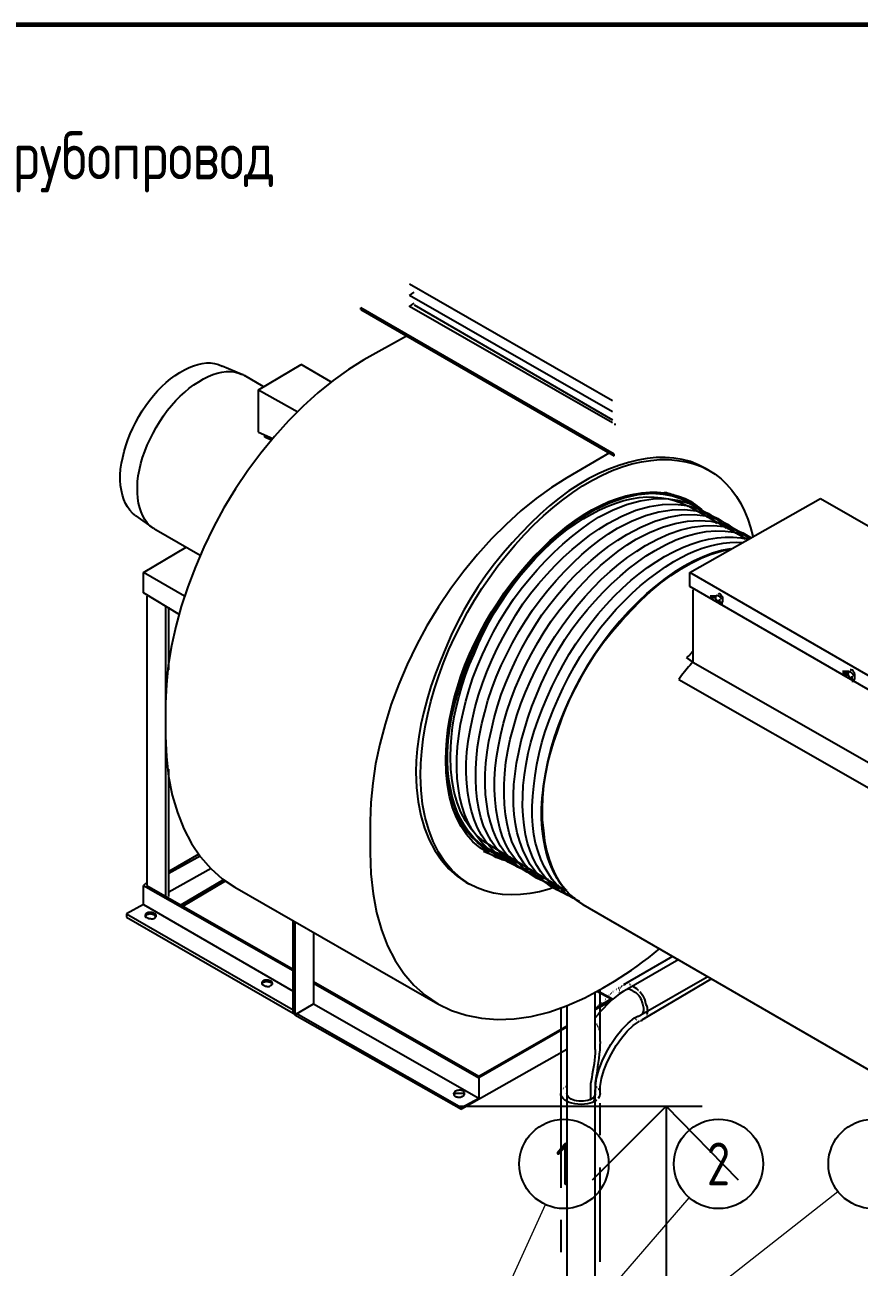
# Model space of a CAD drawing. Header units: metres. Extents: x 20 to 415, y 5 to 292.
# Drawn here: x 305.4 to 354, y 219.7 to 292 of the extents above; entities that cross this region are included whole.
import ezdxf
from ezdxf.enums import TextEntityAlignment as Align

# ---------------------------------------------------------------- set-up
doc = ezdxf.new("R2010")
doc.units = ezdxf.units.M
for name, color, linetype in [('АРМАТУРА', 8, 'Continuous'), ('ВОЗДУХОВОДЫ', 7, 'Continuous'), ('ИЗОЛЯЦИЯ', 3, 'Continuous'), ('ОБОЗНАЧЕНИЯ', 7, 'Continuous'), ('ПОЗИЦИИ', 1, 'Continuous'), ('РАМКА', 7, 'Continuous'), ('ТЕКСТ', 7, 'Continuous'), ('ТРУБОПРОВОД', 5, 'Continuous')]:
    doc.layers.add(name, color=color, linetype=linetype)
doc.styles.add('GOST', font='isocpeur.ttf')

msp = doc.modelspace()

# ---------------------------------------------------------------- linework, layer by layer
at = {"layer": 'АРМАТУРА'}
for points in [[(339.758, 266.99), (325, 275.515)], [(325, 275.423), (325, 275.515)], [(325, 275.423), (339.758, 266.898)], [(327.658, 273.865), (325.183, 272.49)], [(311.892, 263.415), (311.71, 263.563), (311.55, 263.733), (311.411, 263.924), (311.292, 264.136), (311.193, 264.367), (311.113, 264.617), (311.052, 264.885), (311.009, 265.172), (310.983, 265.477), (310.975, 265.798), (311.011, 266.131), (311.063, 266.468), (311.132, 266.809), (311.217, 267.15), (311.319, 267.494), (311.437, 267.838), (311.572, 268.181), (311.723, 268.521), (311.891, 268.857), (312.075, 269.19), (312.273, 269.514), (312.481, 269.827), (312.699, 270.126), (312.928, 270.41), (313.164, 270.68), (313.408, 270.933), (313.661, 271.168), (313.92, 271.385), (314.186, 271.581), (314.458, 271.757), (314.731, 271.911), (314.997, 272.042), (315.259, 272.148), (315.514, 272.229), (315.765, 272.284), (316.009, 272.311), (316.248, 272.31), (316.482, 272.279), (316.711, 272.217), (316.933, 272.123)], [(325.183, 272.49), (324.28, 271.927), (323.385, 271.286), (322.503, 270.571), (321.639, 269.787), (320.795, 268.938), (319.976, 268.029), (319.186, 267.063), (318.428, 266.046), (317.706, 264.981), (317.025, 263.873), (316.418, 262.739), (315.863, 261.592), (315.363, 260.437), (314.92, 259.278), (314.539, 258.121), (314.22, 256.97), (313.968, 255.829), (313.784, 254.701), (313.672, 253.592), (313.633, 252.507)], [(318.033, 271.665), (316.933, 272.123)], [(319.042, 270.748), (321.517, 272.215)], [(323.258, 271.207), (321.517, 272.215)], [(312.9, 262.682), (312.719, 262.83), (312.558, 263), (312.419, 263.191), (312.3, 263.402), (312.202, 263.633), (312.122, 263.883), (312.06, 264.152), (312.017, 264.439), (311.992, 264.743), (311.983, 265.065), (311.997, 265.401), (312.036, 265.744), (312.1, 266.094), (312.186, 266.45), (312.293, 266.807), (312.419, 267.164), (312.563, 267.519), (312.722, 267.869), (312.896, 268.214), (313.083, 268.548), (313.284, 268.898), (313.5, 269.229), (313.728, 269.545), (313.968, 269.841), (314.218, 270.119), (314.476, 270.377), (314.741, 270.615), (315.011, 270.834), (315.283, 271.031), (315.558, 271.207), (315.833, 271.383), (316.107, 271.528), (316.376, 271.641), (316.641, 271.725), (316.899, 271.78), (317.149, 271.807), (317.389, 271.809), (317.618, 271.785), (317.832, 271.736), (318.033, 271.665)], [(318.033, 271.665), (318.061, 271.662), (318.087, 271.656), (318.113, 271.646), (318.138, 271.633), (318.16, 271.619), (318.179, 271.605), (318.195, 271.593), (318.207, 271.583), (318.214, 271.576), (318.217, 271.573)], [(319.317, 270.932), (318.217, 271.573)], [(319.042, 270.748), (321.333, 269.465)], [(319.042, 268.273), (319.042, 270.748)], [(339.85, 268.732), (339.758, 268.732)], [(319.042, 268.273), (319.867, 267.907)], [(319.408, 267.998), (319.408, 268.09)], [(319.775, 267.815), (319.408, 267.998)], [(339.483, 267.082), (337.008, 265.615)], [(339.758, 266.898), (339.758, 266.99)], [(345.075, 266.165), (344.65, 266.388), (344.199, 266.563), (343.727, 266.69), (343.234, 266.771), (342.726, 266.807), (342.204, 266.798), (341.671, 266.748), (341.13, 266.655), (340.583, 266.522), (340.033, 266.348), (339.454, 266.134), (338.87, 265.877), (338.286, 265.578), (337.703, 265.238), (337.123, 264.859), (336.549, 264.441), (335.982, 263.986), (335.425, 263.495), (334.881, 262.968), (334.35, 262.407), (333.808, 261.841), (333.286, 261.244), (332.782, 260.621), (332.299, 259.972), (331.841, 259.302), (331.407, 258.612), (330.999, 257.906), (330.619, 257.185), (330.269, 256.455), (329.95, 255.715), (329.634, 254.971), (329.347, 254.223), (329.088, 253.476), (328.862, 252.73), (328.667, 251.992), (328.504, 251.26), (328.377, 250.54), (328.284, 249.834), (328.228, 249.144), (328.208, 248.473)], [(328.483, 248.29), (328.5, 248.983), (328.549, 249.686), (328.632, 250.399), (328.747, 251.123), (328.896, 251.854), (329.077, 252.594), (329.292, 253.341), (329.539, 254.095), (329.82, 254.856), (330.133, 255.623), (330.474, 256.36), (330.837, 257.085), (331.222, 257.797), (331.629, 258.493), (332.058, 259.175), (332.509, 259.841), (332.982, 260.489), (333.477, 261.118), (333.994, 261.727), (334.533, 262.315), (335.086, 262.876), (335.643, 263.403), (336.205, 263.894), (336.772, 264.349), (337.341, 264.767), (337.912, 265.147), (338.487, 265.487), (339.063, 265.785), (339.639, 266.042), (340.217, 266.257), (340.789, 266.427), (341.348, 266.555), (341.895, 266.639), (342.427, 266.681), (342.944, 266.681), (343.444, 266.64), (343.927, 266.558), (344.391, 266.435), (344.835, 266.274), (345.258, 266.073)], [(337.008, 265.615), (336.105, 265.052), (335.21, 264.411), (334.328, 263.696), (333.464, 262.912), (332.62, 262.063), (331.802, 261.154), (331.01, 260.188), (330.253, 259.171), (329.532, 258.106), (328.85, 256.998), (328.246, 255.886), (327.698, 254.752), (327.207, 253.602), (326.777, 252.443), (326.41, 251.281), (326.105, 250.121), (325.865, 248.97), (325.691, 247.834), (325.586, 246.72), (325.55, 245.632)], [(345.258, 266.073), (345.075, 266.165)], [(345.258, 266.073), (345.632, 265.834), (345.984, 265.559), (346.31, 265.247), (346.61, 264.903), (346.885, 264.527), (347.133, 264.12), (347.352, 263.684), (347.541, 263.222), (347.698, 262.735), (347.825, 262.223)], [(329.95, 249.207), (329.964, 249.768), (330.005, 250.347), (330.074, 250.944), (330.17, 251.553), (330.294, 252.175), (330.445, 252.804), (330.624, 253.439), (330.83, 254.076), (331.064, 254.714), (331.325, 255.348), (331.614, 255.978), (331.927, 256.6), (332.264, 257.211), (332.621, 257.811), (332.998, 258.396), (333.391, 258.965), (333.798, 259.516), (334.217, 260.044), (334.646, 260.551), (335.083, 261.032), (335.554, 261.513), (336.028, 261.966), (336.508, 262.388), (336.992, 262.78), (337.479, 263.14), (337.967, 263.467), (338.46, 263.761), (338.953, 264.018), (339.447, 264.239), (339.942, 264.423), (340.431, 264.569), (340.909, 264.677), (341.374, 264.748), (341.828, 264.782), (342.267, 264.779), (342.694, 264.74), (343.106, 264.667), (343.503, 264.558), (343.884, 264.416), (344.25, 264.24)], [(345.075, 263.415), (344.99, 263.525), (344.899, 263.634), (344.803, 263.74), (344.701, 263.843), (344.594, 263.942), (344.481, 264.036), (344.363, 264.123), (344.239, 264.202), (344.11, 264.271), (343.975, 264.332)], [(344.158, 260.115), (351.767, 264.423)], [(344.25, 264.24), (344.363, 264.155), (344.479, 264.065), (344.6, 263.971), (344.722, 263.872), (344.846, 263.771), (344.97, 263.666), (345.092, 263.56), (345.213, 263.451), (345.329, 263.342), (345.442, 263.232)], [(351.767, 264.423), (362.95, 258.007)], [(311.892, 263.415), (312.9, 262.682)], [(313.083, 262.59), (313.058, 262.593), (313.037, 262.6), (313.021, 262.61), (313.005, 262.622), (312.992, 262.636), (312.978, 262.65), (312.962, 262.662), (312.946, 262.672), (312.925, 262.679), (312.9, 262.682)], [(313.083, 262.59), (315.65, 261.123)], [(312.35, 260.115), (314.825, 261.582)], [(314.733, 258.74), (312.35, 260.115)], [(312.35, 258.923), (312.35, 260.115)], [(355.433, 253.607), (344.158, 260.115)], [(344.158, 259.29), (344.158, 260.115)], [(355.433, 252.782), (344.158, 259.29)], [(344.342, 259.107), (344.342, 254.89)], [(314.458, 257.64), (312.35, 258.923)], [(312.533, 258.74), (312.533, 241.873)], [(345.717, 258.74), (345.35, 258.74)], [(345.35, 258.648), (345.717, 258.648)], [(345.35, 258.648), (345.717, 258.648)], [(345.625, 258.74), (345.628, 258.74), (345.635, 258.74), (345.645, 258.74), (345.657, 258.74), (345.671, 258.74), (345.685, 258.74), (345.698, 258.74), (345.708, 258.74), (345.714, 258.74), (345.717, 258.74)], [(345.9, 258.373), (345.897, 258.373), (345.891, 258.374), (345.881, 258.376), (345.868, 258.38), (345.854, 258.385), (345.841, 258.394), (345.828, 258.404), (345.818, 258.42), (345.811, 258.44), (345.808, 258.465), (345.784, 258.468), (345.763, 258.476), (345.746, 258.488), (345.73, 258.504), (345.717, 258.523), (345.703, 258.545), (345.688, 258.569), (345.671, 258.594), (345.651, 258.621), (345.625, 258.648)], [(345.717, 258.74), (345.719, 258.762), (345.728, 258.776), (345.74, 258.78), (345.755, 258.779), (345.774, 258.775), (345.796, 258.767), (345.82, 258.757), (345.846, 258.749), (345.873, 258.743), (345.9, 258.74), (345.903, 258.715), (345.91, 258.695), (345.92, 258.678), (345.932, 258.662), (345.946, 258.648), (345.96, 258.635), (345.972, 258.62), (345.982, 258.602), (345.989, 258.581), (345.992, 258.557)], [(346.083, 258.557), (346.083, 258.584), (346.082, 258.611), (346.082, 258.637), (346.078, 258.661), (346.072, 258.683), (346.064, 258.702), (346.052, 258.718), (346.037, 258.73), (346.016, 258.737), (345.992, 258.74), (345.989, 258.767), (345.982, 258.794), (345.97, 258.818), (345.954, 258.838), (345.935, 258.855), (345.913, 258.866), (345.889, 258.87), (345.862, 258.867), (345.836, 258.854), (345.808, 258.832)], [(345.9, 258.557), (345.9, 258.373)], [(345.9, 258.465), (345.9, 258.373)], [(345.9, 258.373), (346.083, 258.373)], [(345.9, 258.282), (346.083, 258.282)], [(346.083, 258.373), (346.083, 258.648)], [(313.633, 258.098), (313.633, 252.507)], [(313.817, 254.432), (313.817, 258.098)], [(344.342, 255.532), (344.314, 255.501), (344.287, 255.468), (344.257, 255.43), (344.226, 255.39), (344.193, 255.348), (344.157, 255.307), (344.118, 255.268), (344.075, 255.23), (344.028, 255.195), (343.975, 255.165)], [(344.342, 254.89), (344.259, 254.805), (344.177, 254.715), (344.094, 254.62), (344.012, 254.522), (343.929, 254.421), (343.847, 254.316), (343.764, 254.209), (343.682, 254.101), (343.599, 253.992), (343.517, 253.882)], [(344.342, 254.89), (343.975, 255.165)], [(344.067, 255.073), (344.342, 254.89)], [(344.342, 254.89), (355.433, 248.565)], [(353.417, 254.34), (353.05, 254.34)], [(353.05, 254.248), (353.417, 254.248)], [(353.05, 254.157), (353.417, 254.157)], [(353.417, 254.248), (353.417, 254.251), (353.417, 254.258), (353.417, 254.269), (353.417, 254.28), (353.417, 254.294), (353.417, 254.308), (353.417, 254.321), (353.417, 254.331), (353.417, 254.337), (353.417, 254.34)], [(353.417, 254.34), (353.442, 254.34), (353.463, 254.339), (353.48, 254.337), (353.495, 254.334), (353.508, 254.329), (353.522, 254.321), (353.538, 254.309), (353.554, 254.293), (353.575, 254.273), (353.6, 254.248), (353.603, 254.246), (353.609, 254.238), (353.62, 254.226), (353.632, 254.211), (353.646, 254.191), (353.659, 254.169), (353.672, 254.146), (353.683, 254.119), (353.689, 254.093), (353.692, 254.065)], [(353.6, 253.973), (353.597, 253.973), (353.591, 253.973), (353.58, 253.973), (353.568, 253.973), (353.554, 253.973), (353.54, 253.973), (353.529, 253.973), (353.518, 253.973), (353.511, 253.973), (353.508, 253.973), (353.484, 254.001), (353.463, 254.027), (353.448, 254.054), (353.437, 254.078), (353.428, 254.1), (353.423, 254.119), (353.419, 254.135), (353.418, 254.147), (353.417, 254.154), (353.417, 254.157)], [(353.783, 254.157), (353.783, 254.159), (353.782, 254.167), (353.781, 254.179), (353.778, 254.195), (353.772, 254.214), (353.763, 254.236), (353.752, 254.26), (353.737, 254.286), (353.716, 254.312), (353.692, 254.34), (353.689, 254.365), (353.682, 254.385), (353.67, 254.401), (353.654, 254.412), (353.635, 254.421), (353.613, 254.426), (353.589, 254.43), (353.562, 254.431), (353.536, 254.432), (353.508, 254.432)], [(353.6, 254.065), (353.6, 253.882)], [(353.6, 253.973), (353.6, 253.973), (353.6, 253.973)], [(353.783, 254.065), (353.783, 254.09), (353.783, 254.11), (353.783, 254.126), (353.783, 254.137), (353.783, 254.146), (353.783, 254.151), (353.783, 254.155), (353.783, 254.156), (353.783, 254.157), (353.783, 254.157)], [(353.783, 253.882), (353.783, 254.157)], [(343.517, 253.882), (354.608, 247.557)], [(353.6, 253.882), (353.783, 253.882)], [(353.6, 253.79), (353.783, 253.79)], [(313.633, 252.507), (313.633, 250.582)], [(313.633, 250.582), (313.677, 249.373), (313.807, 248.223), (314.019, 247.139), (314.314, 246.125), (314.688, 245.185), (315.138, 244.325), (315.664, 243.55), (316.262, 242.864), (316.931, 242.273), (317.667, 241.782)], [(313.633, 250.582), (313.633, 241.232)], [(332.425, 243.798), (331.955, 244.082), (331.534, 244.432), (331.163, 244.845), (330.841, 245.319), (330.569, 245.85), (330.346, 246.432), (330.173, 247.063), (330.049, 247.738), (329.975, 248.454), (329.95, 249.207)], [(313.817, 241.232), (313.817, 248.657)], [(328.208, 248.473), (328.241, 247.589), (328.338, 246.75), (328.495, 245.962), (328.713, 245.225), (328.988, 244.544), (329.317, 243.919), (329.7, 243.356), (330.133, 242.856), (330.615, 242.422), (331.142, 242.057)], [(331.325, 241.965), (330.8, 242.331), (330.326, 242.763), (329.902, 243.262), (329.533, 243.822), (329.217, 244.44), (328.955, 245.114), (328.751, 245.838), (328.602, 246.612), (328.514, 247.43), (328.483, 248.29)], [(325.55, 245.632), (325.55, 243.798)], [(325.55, 243.798), (325.591, 242.567), (325.714, 241.405), (325.917, 240.315), (326.198, 239.302), (326.558, 238.367), (326.996, 237.516), (327.509, 236.749), (328.096, 236.072), (328.758, 235.488), (329.492, 234.998)], [(332.15, 243.89), (332.315, 243.81), (332.481, 243.736), (332.648, 243.667), (332.817, 243.604), (332.987, 243.546), (333.16, 243.494), (333.336, 243.447), (333.517, 243.406), (333.702, 243.37), (333.892, 243.34)], [(334.167, 243.248), (333.974, 243.254), (333.784, 243.27), (333.595, 243.298), (333.409, 243.336), (333.227, 243.386), (333.051, 243.446), (332.883, 243.518), (332.721, 243.6), (332.568, 243.694), (332.425, 243.798)], [(315.558, 243.707), (313.817, 242.698)], [(313.817, 242.607), (315.65, 243.615)], [(313.817, 241.507), (316.292, 242.882)], [(312.533, 242.057), (312.35, 241.873)], [(312.35, 240.773), (312.35, 241.873)], [(312.35, 241.873), (321.058, 236.923)], [(312.533, 241.873), (321.058, 237.015)], [(314.55, 240.773), (317.025, 242.24)], [(314.642, 240.682), (317.117, 242.148)], [(317.667, 241.782), (329.492, 234.998)], [(331.142, 242.057), (331.325, 241.965)], [(336.55, 241.873), (335.976, 241.675), (335.409, 241.522), (334.85, 241.414), (334.301, 241.352), (333.766, 241.335), (333.244, 241.365), (332.737, 241.443), (332.247, 241.568), (331.776, 241.742), (331.325, 241.965)], [(312.35, 240.773), (311.342, 240.223)], [(311.342, 240.223), (311.342, 240.04)], [(311.342, 240.223), (321.058, 234.632)], [(312.35, 240.773), (321.058, 235.732)], [(313.083, 240.132), (313.078, 240.159), (313.063, 240.186), (313.038, 240.212), (313.007, 240.236), (312.969, 240.258), (312.925, 240.277), (312.877, 240.293), (312.826, 240.305), (312.772, 240.312), (312.717, 240.315), (312.664, 240.312), (312.618, 240.305), (312.576, 240.293), (312.541, 240.277), (312.51, 240.258), (312.486, 240.236), (312.466, 240.212), (312.453, 240.186), (312.444, 240.159), (312.442, 240.132)], [(313.083, 240.04), (313.056, 240.068), (313.027, 240.094), (312.998, 240.12), (312.968, 240.145), (312.935, 240.166), (312.899, 240.186), (312.86, 240.201), (312.817, 240.213), (312.769, 240.221), (312.717, 240.223), (312.687, 240.221), (312.653, 240.213), (312.617, 240.201), (312.58, 240.186), (312.545, 240.166), (312.512, 240.145), (312.484, 240.12), (312.462, 240.094), (312.447, 240.068), (312.442, 240.04)], [(311.342, 240.04), (321.058, 234.448)], [(312.442, 240.132), (312.442, 240.107), (312.443, 240.087), (312.444, 240.071), (312.448, 240.06), (312.454, 240.052), (312.462, 240.046), (312.473, 240.043), (312.488, 240.041), (312.509, 240.04), (312.533, 240.04)], [(312.533, 240.04), (312.561, 240.015), (312.589, 239.995), (312.619, 239.98), (312.65, 239.968), (312.683, 239.96), (312.719, 239.955), (312.758, 239.951), (312.8, 239.949), (312.848, 239.948), (312.9, 239.948), (312.928, 239.951), (312.954, 239.958), (312.98, 239.97), (313.005, 239.987), (313.026, 240.006), (313.046, 240.028), (313.061, 240.052), (313.073, 240.078), (313.081, 240.104), (313.083, 240.132)], [(321.058, 234.448), (321.058, 239.857)], [(321.15, 239.765), (321.15, 234.357)], [(322.25, 239.123), (322.25, 234.998)], [(339.117, 235.915), (339.447, 236.11), (339.777, 236.312), (340.107, 236.52), (340.437, 236.735), (340.767, 236.958), (341.097, 237.189), (341.427, 237.429), (341.757, 237.678), (342.087, 237.937), (342.417, 238.207)], [(319.867, 236.19), (319.861, 236.218), (319.846, 236.244), (319.823, 236.271), (319.79, 236.294), (319.752, 236.316), (319.709, 236.336), (319.66, 236.351), (319.609, 236.363), (319.555, 236.371), (319.5, 236.373), (319.448, 236.371), (319.401, 236.363), (319.36, 236.351), (319.324, 236.336), (319.294, 236.316), (319.269, 236.294), (319.25, 236.271), (319.236, 236.244), (319.228, 236.218), (319.225, 236.19)], [(319.867, 236.19), (319.839, 236.193), (319.811, 236.2), (319.781, 236.21), (319.751, 236.222), (319.718, 236.236), (319.681, 236.25), (319.643, 236.262), (319.6, 236.273), (319.552, 236.279), (319.5, 236.282), (319.47, 236.279), (319.436, 236.273), (319.4, 236.262), (319.363, 236.25), (319.329, 236.236), (319.296, 236.222), (319.267, 236.21), (319.245, 236.2), (319.231, 236.193), (319.225, 236.19)], [(319.225, 236.19), (319.225, 236.187), (319.226, 236.181), (319.228, 236.171), (319.231, 236.158), (319.237, 236.144), (319.245, 236.13), (319.257, 236.118), (319.272, 236.108), (319.292, 236.101), (319.317, 236.098)], [(319.317, 236.098), (319.344, 236.074), (319.373, 236.053), (319.402, 236.039), (319.433, 236.027), (319.466, 236.019), (319.502, 236.013), (319.54, 236.009), (319.584, 236.008), (319.631, 236.007), (319.683, 236.007), (319.711, 236.031), (319.737, 236.053), (319.763, 236.07), (319.788, 236.085), (319.81, 236.098), (319.828, 236.112), (319.845, 236.128), (319.857, 236.145), (319.864, 236.165), (319.867, 236.19)], [(322.25, 236.282), (331.875, 230.782)], [(322.25, 236.19), (331.875, 230.69)], [(329.492, 234.998), (330.288, 234.611), (331.135, 234.328), (332.027, 234.151), (332.958, 234.081), (333.927, 234.117), (334.924, 234.26), (335.946, 234.511), (336.989, 234.869), (338.048, 235.337), (339.117, 235.915)], [(338.658, 234.723), (339.575, 235.273)], [(338.75, 235.732), (339.575, 235.273)], [(338.842, 235.732), (339.667, 235.273)], [(321.15, 234.357), (321.058, 234.448)], [(321.15, 234.357), (322.25, 234.998)], [(321.242, 234.448), (330.867, 228.948)], [(322.25, 234.998), (331.875, 229.498)], [(339.483, 235.09), (338.658, 234.632)], [(321.15, 234.357), (330.867, 228.857)], [(331.875, 230.782), (337.008, 233.715)], [(337.008, 233.623), (331.875, 230.69)], [(337.008, 232.34), (330.867, 228.857)], [(331.875, 230.69), (331.875, 229.498)], [(331.05, 229.773), (331.047, 229.801), (331.039, 229.827), (331.025, 229.854), (331.006, 229.878), (330.981, 229.9), (330.951, 229.919), (330.915, 229.935), (330.874, 229.947), (330.827, 229.954), (330.775, 229.957), (330.72, 229.954), (330.667, 229.947), (330.615, 229.935), (330.567, 229.919), (330.523, 229.9), (330.485, 229.878), (330.453, 229.854), (330.43, 229.827), (330.414, 229.801), (330.408, 229.773)], [(330.408, 229.773), (330.408, 229.749), (330.409, 229.728), (330.411, 229.711), (330.414, 229.695), (330.42, 229.682), (330.429, 229.668), (330.44, 229.653), (330.455, 229.636), (330.475, 229.615), (330.5, 229.59)], [(331.05, 229.682), (331.044, 229.706), (331.031, 229.727), (331.008, 229.742), (330.979, 229.754), (330.947, 229.762), (330.912, 229.768), (330.875, 229.772), (330.839, 229.772), (330.805, 229.773), (330.775, 229.773), (330.723, 229.773), (330.675, 229.772), (330.633, 229.772), (330.594, 229.768), (330.558, 229.762), (330.525, 229.754), (330.494, 229.742), (330.464, 229.727), (330.436, 229.706), (330.408, 229.682)], [(330.5, 229.59), (330.53, 229.587), (330.564, 229.582), (330.603, 229.573), (330.642, 229.563), (330.683, 229.556), (330.725, 229.551), (330.765, 229.55), (330.803, 229.555), (330.836, 229.568), (330.867, 229.59), (330.894, 229.593), (330.921, 229.6), (330.947, 229.613), (330.971, 229.629), (330.993, 229.648), (331.012, 229.67), (331.028, 229.694), (331.04, 229.719), (331.047, 229.746), (331.05, 229.773)], [(330.867, 228.948), (331.875, 229.498)], [(330.867, 228.948), (330.867, 228.857)]]:
    msp.add_lwpolyline(points, dxfattribs=at)
at = {"layer": 'ВОЗДУХОВОДЫ'}
for points in [[(339.667, 270.107), (327.842, 276.89)], [(327.842, 276.248), (328.117, 276.432)], [(339.667, 269.465), (327.842, 276.248)], [(339.667, 268.823), (327.842, 275.607), (328.117, 275.79)], [(328.117, 275.698), (339.667, 269.007)], [(342.692, 264.79), (342.799, 264.763), (342.903, 264.734), (343.002, 264.706), (343.1, 264.675), (343.196, 264.642), (343.293, 264.606), (343.39, 264.566), (343.489, 264.523), (343.593, 264.476), (343.7, 264.423)], [(330.225, 249.39), (330.239, 249.948), (330.28, 250.52), (330.349, 251.104), (330.445, 251.699), (330.569, 252.3), (330.72, 252.908), (330.899, 253.519), (331.105, 254.13), (331.339, 254.742), (331.6, 255.348), (331.861, 255.975), (332.148, 256.59), (332.459, 257.192), (332.793, 257.778), (333.147, 258.35), (333.52, 258.906), (333.912, 259.444), (334.32, 259.963), (334.74, 260.462), (335.175, 260.94), (335.62, 261.394), (336.075, 261.819), (336.537, 262.217), (337.006, 262.584), (337.479, 262.923), (337.954, 263.231), (338.43, 263.508), (338.907, 263.753), (339.381, 263.967), (339.85, 264.148), (340.315, 264.294), (340.773, 264.402), (341.223, 264.473), (341.664, 264.507), (342.096, 264.504), (342.516, 264.465), (342.925, 264.391), (343.321, 264.283), (343.701, 264.141), (344.067, 263.965)], [(330.958, 254.065), (331.381, 255.183), (331.875, 256.277), (332.435, 257.338), (333.056, 258.361), (333.731, 259.336), (334.456, 260.256), (335.225, 261.113), (336.033, 261.9), (336.873, 262.609), (337.742, 263.232), (338.618, 263.754), (339.482, 264.166), (340.328, 264.465), (341.147, 264.65), (341.936, 264.721), (342.685, 264.677), (343.39, 264.517), (344.043, 264.238), (344.637, 263.84), (345.167, 263.323)], [(330.958, 254.065), (331.381, 255.183), (331.875, 256.277), (332.435, 257.338), (333.056, 258.361), (333.731, 259.336), (334.456, 260.256), (335.225, 261.113), (336.033, 261.9), (336.873, 262.609), (337.742, 263.232), (338.618, 263.754), (339.482, 264.166), (340.328, 264.465), (341.147, 264.65), (341.936, 264.721), (342.685, 264.677), (343.39, 264.517), (344.043, 264.238), (344.637, 263.84), (345.167, 263.323)], [(338.292, 263.598), (339.113, 264.039), (339.922, 264.371), (340.713, 264.596), (341.478, 264.716), (342.21, 264.733), (342.905, 264.648), (343.555, 264.463), (344.153, 264.179), (344.692, 263.799), (345.167, 263.323)], [(338.292, 263.598), (338.949, 263.95), (339.597, 264.236), (340.235, 264.456), (340.858, 264.61), (341.466, 264.698), (342.054, 264.72), (342.62, 264.676), (343.161, 264.566), (343.675, 264.39), (344.158, 264.148)], [(338.292, 263.598), (338.949, 263.95), (339.597, 264.236), (340.235, 264.456), (340.858, 264.61), (341.466, 264.698), (342.054, 264.72), (342.62, 264.676), (343.161, 264.566), (343.675, 264.39), (344.158, 264.148)], [(338.842, 263.323), (339.663, 263.741), (340.472, 264.059), (341.263, 264.279), (342.027, 264.396), (342.76, 264.412), (343.455, 264.327), (344.105, 264.139), (344.703, 263.849), (345.243, 263.454), (345.717, 262.957)], [(339.392, 262.957), (340.213, 263.398), (341.022, 263.729), (341.813, 263.954), (342.578, 264.074), (343.311, 264.092), (344.005, 264.006), (344.655, 263.821), (345.253, 263.538), (345.792, 263.157), (346.267, 262.682)], [(344.158, 264.148), (344.268, 264.091), (344.377, 264.027), (344.486, 263.959), (344.593, 263.884), (344.697, 263.805), (344.799, 263.719), (344.897, 263.629), (344.992, 263.532), (345.081, 263.431), (345.167, 263.323)], [(344.158, 264.148), (344.266, 264.091), (344.369, 264.027), (344.469, 263.959), (344.566, 263.884), (344.662, 263.805), (344.759, 263.719), (344.857, 263.629), (344.956, 263.532), (345.059, 263.431), (345.167, 263.323)], [(333.708, 243.432), (333.279, 243.536), (332.873, 243.684), (332.49, 243.875), (332.131, 244.108), (331.795, 244.383), (331.484, 244.699), (331.198, 245.056), (330.939, 245.453), (330.706, 245.889), (330.5, 246.365), (330.349, 246.849), (330.227, 247.362), (330.134, 247.904), (330.072, 248.47), (330.042, 249.058), (330.044, 249.665), (330.082, 250.289), (330.154, 250.926), (330.263, 251.575), (330.408, 252.232), (330.565, 252.919), (330.758, 253.606), (330.984, 254.29), (331.243, 254.97), (331.531, 255.646), (331.847, 256.317), (332.189, 256.982), (332.552, 257.638), (332.937, 258.285), (333.342, 258.923), (333.79, 259.517), (334.253, 260.087), (334.729, 260.632), (335.216, 261.15), (335.714, 261.639), (336.22, 262.098), (336.732, 262.525), (337.249, 262.919), (337.769, 263.278), (338.292, 263.598)], [(332.425, 243.982), (332.104, 244.193), (331.801, 244.442), (331.516, 244.725), (331.254, 245.042), (331.016, 245.392), (330.802, 245.77), (330.614, 246.178), (330.454, 246.613), (330.324, 247.074), (330.225, 247.557), (330.131, 248.063), (330.07, 248.589), (330.042, 249.133), (330.043, 249.695), (330.077, 250.273), (330.14, 250.863), (330.232, 251.466), (330.354, 252.08), (330.504, 252.703), (330.683, 253.332), (330.887, 253.964), (331.112, 254.595), (331.36, 255.222), (331.629, 255.844), (331.921, 256.46), (332.234, 257.067), (332.57, 257.665), (332.927, 258.251), (333.307, 258.824), (333.708, 259.382), (334.126, 259.899), (334.555, 260.401), (334.994, 260.888), (335.441, 261.354), (335.897, 261.8), (336.362, 262.22), (336.834, 262.613), (337.314, 262.975), (337.8, 263.305), (338.292, 263.598)], [(333.708, 243.432), (333.279, 243.536), (332.873, 243.684), (332.49, 243.875), (332.131, 244.108), (331.795, 244.383), (331.484, 244.699), (331.198, 245.056), (330.939, 245.453), (330.706, 245.889), (330.5, 246.365), (330.349, 246.849), (330.227, 247.362), (330.134, 247.904), (330.072, 248.47), (330.042, 249.058), (330.044, 249.665), (330.082, 250.289), (330.154, 250.926), (330.263, 251.575), (330.408, 252.232), (330.565, 252.919), (330.758, 253.606), (330.984, 254.29), (331.243, 254.97), (331.531, 255.646), (331.847, 256.317), (332.189, 256.982), (332.552, 257.638), (332.937, 258.285), (333.342, 258.923), (333.79, 259.517), (334.253, 260.087), (334.729, 260.632), (335.216, 261.15), (335.714, 261.639), (336.22, 262.098), (336.732, 262.525), (337.249, 262.919), (337.769, 263.278), (338.292, 263.598)], [(339.942, 262.682), (340.763, 263.1), (341.573, 263.419), (342.363, 263.639), (343.127, 263.76), (343.86, 263.782), (344.555, 263.705), (345.205, 263.529), (345.803, 263.254), (346.342, 262.88), (346.817, 262.407)], [(340.492, 262.315), (341.313, 262.758), (342.121, 263.096), (342.913, 263.33), (343.677, 263.459), (344.41, 263.484), (345.105, 263.404), (345.754, 263.22), (346.353, 262.931), (346.892, 262.538), (347.367, 262.04)], [(347.458, 262.04), (344.067, 263.965)], [(334.258, 243.157), (333.83, 243.261), (333.423, 243.409), (333.04, 243.598), (332.681, 243.827), (332.345, 244.096), (332.035, 244.404), (331.749, 244.75), (331.489, 245.131), (331.256, 245.547), (331.05, 245.998), (330.9, 246.482), (330.777, 246.997), (330.684, 247.539), (330.622, 248.109), (330.592, 248.703), (330.595, 249.319), (330.632, 249.954), (330.704, 250.606), (330.813, 251.276), (330.958, 251.957), (331.115, 252.622), (331.308, 253.294), (331.534, 253.971), (331.793, 254.65), (332.081, 255.325), (332.398, 255.996), (332.738, 256.657), (333.103, 257.307), (333.488, 257.942), (333.892, 258.557), (334.34, 259.151), (334.803, 259.722), (335.278, 260.268), (335.766, 260.789), (336.264, 261.284), (336.769, 261.751), (337.281, 262.19), (337.799, 262.599), (338.32, 262.977), (338.842, 263.323)], [(334.808, 242.79), (334.379, 242.895), (333.973, 243.042), (333.59, 243.234), (333.231, 243.467), (332.895, 243.742), (332.584, 244.058), (332.299, 244.414), (332.039, 244.811), (331.806, 245.248), (331.6, 245.723), (331.449, 246.207), (331.327, 246.721), (331.234, 247.262), (331.172, 247.828), (331.142, 248.416), (331.144, 249.023), (331.182, 249.648), (331.254, 250.285), (331.363, 250.934), (331.508, 251.59), (331.665, 252.278), (331.858, 252.964), (332.085, 253.648), (332.343, 254.328), (332.631, 255.005), (332.947, 255.676), (333.288, 256.34), (333.652, 256.996), (334.038, 257.644), (334.442, 258.282), (334.89, 258.876), (335.353, 259.446), (335.829, 259.99), (336.316, 260.508), (336.814, 260.998), (337.319, 261.456), (337.832, 261.883), (338.349, 262.277), (338.87, 262.635), (339.392, 262.957)], [(335.358, 242.515), (334.929, 242.62), (334.523, 242.767), (334.14, 242.956), (333.78, 243.185), (333.445, 243.455), (333.135, 243.763), (332.849, 244.108), (332.589, 244.489), (332.356, 244.906), (332.15, 245.357), (331.999, 245.841), (331.877, 246.355), (331.783, 246.898), (331.722, 247.468), (331.692, 248.061), (331.694, 248.677), (331.732, 249.312), (331.805, 249.965), (331.913, 250.634), (332.058, 251.315), (332.215, 251.98), (332.408, 252.652), (332.634, 253.33), (332.893, 254.008), (333.181, 254.684), (333.498, 255.355), (333.839, 256.016), (334.202, 256.666), (334.587, 257.3), (334.992, 257.915), (335.44, 258.512), (335.903, 259.088), (336.379, 259.644), (336.866, 260.174), (337.364, 260.677), (337.87, 261.149), (338.381, 261.589), (338.899, 261.992), (339.419, 262.358), (339.942, 262.682)], [(341.042, 262.04), (341.808, 262.436), (342.564, 262.744), (343.305, 262.964), (344.025, 263.096), (344.72, 263.14), (345.385, 263.096), (346.015, 262.964), (346.603, 262.744), (347.147, 262.436), (347.642, 262.04)], [(341.592, 261.673), (342.279, 262.05), (342.961, 262.354), (343.635, 262.586), (344.295, 262.746), (344.938, 262.831), (345.558, 262.842), (346.153, 262.778), (346.717, 262.639), (347.245, 262.423), (347.733, 262.132)], [(335.908, 242.24), (335.479, 242.342), (335.073, 242.483), (334.69, 242.663), (334.33, 242.884), (333.995, 243.146), (333.685, 243.448), (333.399, 243.793), (333.139, 244.179), (332.906, 244.609), (332.7, 245.082), (332.549, 245.566), (332.427, 246.079), (332.333, 246.621), (332.272, 247.186), (332.242, 247.775), (332.244, 248.382), (332.282, 249.006), (332.354, 249.643), (332.463, 250.292), (332.608, 250.948), (332.765, 251.636), (332.957, 252.322), (333.184, 253.006), (333.442, 253.686), (333.731, 254.363), (334.048, 255.034), (334.388, 255.699), (334.752, 256.355), (335.138, 257.002), (335.542, 257.64), (335.99, 258.234), (336.453, 258.804), (336.929, 259.349), (337.416, 259.867), (337.914, 260.356), (338.419, 260.814), (338.931, 261.242), (339.449, 261.636), (339.969, 261.994), (340.492, 262.315)], [(336.458, 241.873), (336.029, 241.978), (335.623, 242.125), (335.24, 242.314), (334.881, 242.543), (334.545, 242.813), (334.234, 243.121), (333.948, 243.467), (333.689, 243.848), (333.456, 244.264), (333.25, 244.715), (333.099, 245.221), (332.977, 245.748), (332.884, 246.296), (332.822, 246.865), (332.792, 247.454), (332.794, 248.062), (332.832, 248.688), (332.904, 249.332), (333.013, 249.994), (333.158, 250.673), (333.315, 251.339), (333.508, 252.011), (333.734, 252.688), (333.993, 253.367), (334.281, 254.042), (334.597, 254.713), (334.939, 255.374), (335.303, 256.024), (335.688, 256.658), (336.092, 257.273), (336.54, 257.87), (337.003, 258.447), (337.479, 259.002), (337.966, 259.532), (338.464, 260.035), (338.97, 260.507), (339.482, 260.947), (339.999, 261.351), (340.52, 261.716), (341.042, 262.04)], [(342.142, 261.398), (342.747, 261.728), (343.348, 262.002), (343.945, 262.221), (344.532, 262.383), (345.11, 262.487), (345.673, 262.534), (346.22, 262.522), (346.747, 262.452), (347.253, 262.321), (347.733, 262.132)], [(342.692, 261.032), (343.214, 261.315), (343.734, 261.559), (344.25, 261.764), (344.759, 261.928), (345.258, 262.052), (345.748, 262.134), (346.224, 262.175), (346.685, 262.173), (347.127, 262.128), (347.55, 262.04)], [(337.008, 241.598), (336.579, 241.703), (336.173, 241.85), (335.79, 242.039), (335.431, 242.268), (335.095, 242.538), (334.785, 242.846), (334.499, 243.191), (334.24, 243.573), (334.006, 243.989), (333.8, 244.44), (333.65, 244.946), (333.527, 245.473), (333.434, 246.022), (333.372, 246.59), (333.342, 247.179), (333.345, 247.787), (333.382, 248.413), (333.454, 249.057), (333.563, 249.719), (333.708, 250.398), (333.887, 251.086), (334.093, 251.772), (334.327, 252.453), (334.588, 253.131), (334.877, 253.802), (335.193, 254.464), (335.537, 255.116), (335.908, 255.758), (336.307, 256.385), (336.733, 256.998), (337.157, 257.592), (337.6, 258.163), (338.061, 258.707), (338.536, 259.225), (339.025, 259.714), (339.525, 260.173), (340.034, 260.6), (340.55, 260.994), (341.07, 261.352), (341.592, 261.673)], [(337.192, 241.323), (336.79, 241.455), (336.412, 241.63), (336.056, 241.847), (335.723, 242.103), (335.416, 242.4), (335.133, 242.736), (334.874, 243.109), (334.642, 243.518), (334.437, 243.962), (334.258, 244.44), (334.113, 244.946), (334.004, 245.473), (333.932, 246.019), (333.894, 246.584), (333.892, 247.167), (333.922, 247.767), (333.984, 248.382), (334.077, 249.011), (334.199, 249.652), (334.35, 250.307), (334.529, 250.969), (334.734, 251.635), (334.967, 252.301), (335.225, 252.968), (335.508, 253.63), (335.816, 254.287), (336.147, 254.936), (336.503, 255.575), (336.882, 256.203), (337.283, 256.815), (337.729, 257.384), (338.184, 257.934), (338.65, 258.463), (339.126, 258.97), (339.61, 259.45), (340.102, 259.904), (340.602, 260.328), (341.109, 260.719), (341.622, 261.078), (342.142, 261.398)], [(337.925, 240.773), (337.554, 241.018), (337.212, 241.31), (336.899, 241.646), (336.617, 242.026), (336.367, 242.446), (336.149, 242.906), (335.967, 243.401), (335.819, 243.929), (335.707, 244.491), (335.633, 245.082), (335.573, 245.7), (335.555, 246.342), (335.579, 247.006), (335.644, 247.687), (335.748, 248.382), (335.891, 249.088), (336.071, 249.802), (336.288, 250.52), (336.539, 251.24), (336.825, 251.957), (337.141, 252.669), (337.484, 253.372), (337.853, 254.065), (338.25, 254.743), (338.67, 255.406), (339.116, 256.049), (339.585, 256.67), (340.078, 257.266), (340.594, 257.835), (341.133, 258.373), (341.661, 258.877), (342.198, 259.34), (342.741, 259.763), (343.288, 260.143), (343.838, 260.482), (344.387, 260.776), (344.935, 261.025), (345.478, 261.228), (346.015, 261.383), (346.542, 261.49)], [(346.542, 261.49), (346.015, 261.383), (345.478, 261.228), (344.935, 261.025), (344.387, 260.776), (343.838, 260.482), (343.288, 260.143), (342.741, 259.763), (342.198, 259.34), (341.661, 258.877), (341.133, 258.373), (340.594, 257.835), (340.078, 257.266), (339.585, 256.67), (339.115, 256.049), (338.67, 255.406), (338.25, 254.743), (337.853, 254.065), (337.484, 253.372), (337.141, 252.669), (336.825, 251.957), (336.539, 251.24), (336.288, 250.52), (336.07, 249.802), (335.891, 249.088), (335.748, 248.382), (335.643, 247.687), (335.579, 247.006), (335.555, 246.342), (335.573, 245.7), (335.633, 245.082), (335.707, 244.491), (335.819, 243.929), (335.967, 243.401), (336.149, 242.906), (336.367, 242.446), (336.617, 242.026), (336.898, 241.646), (337.212, 241.31), (337.554, 241.018), (337.925, 240.773)], [(336.458, 250.857), (336.728, 251.649), (337.039, 252.427), (337.389, 253.19), (337.776, 253.936), (338.2, 254.661), (338.656, 255.365), (339.143, 256.044), (339.658, 256.697), (340.201, 257.322), (340.767, 257.915), (341.325, 258.495), (341.895, 259.026), (342.476, 259.507), (343.064, 259.939), (343.654, 260.321), (344.246, 260.654), (344.832, 260.937), (345.413, 261.171), (345.984, 261.355), (346.542, 261.49)], [(343.242, 260.757), (343.654, 260.99), (344.066, 261.197), (344.476, 261.375), (344.886, 261.527), (345.292, 261.65), (345.696, 261.747), (346.098, 261.815), (346.495, 261.857), (346.887, 261.87), (347.275, 261.857)], [(337.467, 241.14), (337.068, 241.3), (336.697, 241.5), (336.353, 241.74), (336.037, 242.019), (335.748, 242.332), (335.487, 242.678), (335.253, 243.055), (335.047, 243.46), (334.868, 243.893), (334.717, 244.348), (334.596, 244.857), (334.507, 245.39), (334.451, 245.945), (334.425, 246.519), (334.431, 247.11), (334.466, 247.714), (334.531, 248.33), (334.626, 248.954), (334.749, 249.583), (334.9, 250.215), (335.103, 250.875), (335.329, 251.533), (335.577, 252.188), (335.846, 252.838), (336.137, 253.481), (336.451, 254.115), (336.786, 254.741), (337.144, 255.355), (337.524, 255.955), (337.925, 256.54), (338.37, 257.131), (338.826, 257.694), (339.29, 258.227), (339.762, 258.728), (340.24, 259.198), (340.724, 259.636), (341.212, 260.039), (341.703, 260.407), (342.197, 260.737), (342.692, 261.032)], [(337.742, 240.957), (337.371, 241.141), (337.026, 241.363), (336.708, 241.62), (336.416, 241.913), (336.149, 242.24), (335.906, 242.6), (335.689, 242.993), (335.495, 243.415), (335.323, 243.867), (335.175, 244.348), (335.082, 244.854), (335.019, 245.381), (334.989, 245.928), (334.987, 246.492), (335.015, 247.075), (335.07, 247.675), (335.15, 248.29), (335.257, 248.919), (335.388, 249.56), (335.542, 250.215), (335.745, 250.85), (335.971, 251.487), (336.218, 252.125), (336.488, 252.76), (336.779, 253.389), (337.093, 254.01), (337.428, 254.62), (337.786, 255.216), (338.165, 255.797), (338.567, 256.357), (338.987, 256.92), (339.423, 257.457), (339.871, 257.965), (340.331, 258.447), (340.802, 258.9), (341.279, 259.327), (341.764, 259.725), (342.254, 260.097), (342.747, 260.44), (343.242, 260.757)], [(333.708, 243.523), (333.205, 243.658), (332.74, 243.841), (332.311, 244.074), (331.921, 244.354), (331.566, 244.681), (331.246, 245.055), (330.963, 245.475), (330.714, 245.941), (330.498, 246.451), (330.317, 247.007), (330.176, 247.625), (330.085, 248.269), (330.04, 248.935), (330.041, 249.624), (330.088, 250.33), (330.178, 251.053), (330.311, 251.79), (330.487, 252.539), (330.703, 253.299), (330.958, 254.065)], [(333.708, 243.523), (333.205, 243.658), (332.74, 243.841), (332.311, 244.074), (331.921, 244.354), (331.566, 244.681), (331.246, 245.055), (330.963, 245.475), (330.714, 245.941), (330.498, 246.451), (330.317, 247.007), (330.176, 247.625), (330.085, 248.269), (330.04, 248.935), (330.041, 249.624), (330.088, 250.33), (330.178, 251.053), (330.311, 251.79), (330.487, 252.539), (330.703, 253.299), (330.958, 254.065)], [(337.925, 240.773), (337.578, 241.01), (337.256, 241.279), (336.957, 241.582), (336.683, 241.917), (336.436, 242.286), (336.216, 242.687), (336.025, 243.122), (335.863, 243.589), (335.732, 244.09), (335.633, 244.623), (335.567, 245.184), (335.534, 245.765), (335.534, 246.362), (335.567, 246.976), (335.633, 247.602), (335.732, 248.24), (335.864, 248.887), (336.029, 249.539), (336.227, 250.198), (336.458, 250.857)], [(332.608, 244.165), (332.163, 244.446), (331.762, 244.787), (331.407, 245.19), (331.096, 245.648), (330.833, 246.159), (330.615, 246.72), (330.445, 247.326), (330.323, 247.976), (330.25, 248.665), (330.225, 249.39)], [(332.058, 244.257), (331.844, 244.4), (331.64, 244.555), (331.448, 244.721), (331.266, 244.901), (331.096, 245.094), (330.936, 245.3), (330.788, 245.521), (330.65, 245.755), (330.524, 246.007), (330.408, 246.273)], [(333.708, 243.523), (333.571, 243.551), (333.434, 243.58), (333.299, 243.611), (333.164, 243.645), (333.032, 243.684), (332.904, 243.728), (332.777, 243.779), (332.655, 243.838), (332.538, 243.905), (332.425, 243.982)], [(332.608, 244.165), (336.917, 241.598)], [(337.925, 240.773), (357.45, 229.498)]]:
    msp.add_lwpolyline(points, dxfattribs=at)
at = {"layer": 'ИЗОЛЯЦИЯ'}
for points in [[(343.15, 237.748), (340.308, 236.098)], [(339.903, 235.851), (339.912, 235.851)], [(339.951, 235.878), (339.96, 235.878)], [(339.996, 235.906), (340.005, 235.906)], [(340.038, 235.933), (340.047, 235.933)], [(340.079, 235.961), (340.088, 235.961)], [(340.102, 235.892), (340.111, 235.892)], [(340.121, 235.988), (340.129, 235.988)], [(340.132, 235.944), (340.142, 235.944)], [(340.163, 236.016), (340.173, 236.016)], [(340.168, 235.991), (340.177, 235.991)], [(340.208, 236.043), (340.217, 236.043)], [(340.209, 236.032), (340.219, 236.032)], [(340.256, 236.071), (340.265, 236.071)], [(340.256, 236.068), (340.265, 236.068)], [(340.308, 236.098), (340.317, 236.098)], [(340.308, 236.098), (340.317, 236.098)], [(340.363, 236.123), (340.373, 236.123)], [(340.418, 236.141), (340.428, 236.141)], [(340.473, 236.154), (340.482, 236.154)], [(340.528, 236.159), (340.537, 236.159)], [(340.583, 236.156), (340.593, 236.156)], [(340.638, 236.145), (340.648, 236.145)], [(340.693, 236.125), (340.702, 236.125)], [(340.748, 236.096), (340.757, 236.096)], [(340.803, 236.056), (340.812, 236.056)], [(340.858, 236.007), (340.966, 235.946)], [(340.966, 235.946), (341.067, 235.876)], [(341.067, 235.876), (341.162, 235.795)], [(341.408, 234.082), (345.442, 236.465)], [(338.933, 232.798), (338.933, 235.823)], [(339.174, 235.172), (339.183, 235.172)], [(339.237, 235.254), (339.246, 235.254)], [(339.304, 235.335), (339.313, 235.335)], [(339.375, 235.414), (339.384, 235.414)], [(339.449, 235.492), (339.459, 235.492)], [(339.526, 235.566), (339.536, 235.566)], [(339.605, 235.636), (339.615, 235.636)], [(339.686, 235.703), (339.695, 235.703)], [(339.768, 235.766), (339.777, 235.766)], [(339.85, 235.823), (339.859, 235.823)], [(340.033, 235.548), (340.042, 235.548)], [(340.036, 235.628), (340.045, 235.628)], [(340.044, 235.702), (340.054, 235.702)], [(340.058, 235.771), (340.067, 235.771)], [(340.077, 235.834), (340.087, 235.834)], [(341.162, 235.795), (341.171, 235.795)], [(341.249, 235.705), (341.329, 235.606)], [(341.329, 235.606), (341.4, 235.499)], [(341.4, 235.499), (341.462, 235.383)], [(341.462, 235.383), (341.516, 235.261)], [(341.516, 235.261), (341.559, 235.133)], [(341.559, 235.133), (341.592, 234.998)], [(336.642, 234.723), (336.642, 229.773)], [(338.686, 234.684), (338.695, 234.684)], [(338.713, 234.732), (338.722, 234.732)], [(338.741, 234.775), (338.75, 234.775)], [(338.768, 234.814), (338.778, 234.814)], [(338.796, 234.85), (338.805, 234.85)], [(338.823, 234.883), (338.833, 234.883)], [(338.851, 234.914), (338.86, 234.914)], [(338.878, 234.942), (338.887, 234.942)], [(338.906, 234.971), (338.915, 234.971)], [(338.933, 234.998), (338.942, 234.998)], [(338.958, 235.001), (338.967, 235.001)], [(338.979, 235.008), (338.988, 235.008)], [(338.997, 235.019), (339.006, 235.019)], [(339.011, 235.03), (339.02, 235.03)], [(339.025, 235.044), (339.034, 235.044)], [(339.039, 235.058), (339.048, 235.058)], [(339.054, 235.071), (339.064, 235.071)], [(339.072, 235.081), (339.081, 235.081)], [(339.092, 235.087), (339.101, 235.087)], [(339.117, 235.09), (339.126, 235.09)], [(341.592, 234.998), (341.638, 234.888)], [(341.638, 234.888), (341.671, 234.78)], [(341.683, 234.471), (341.664, 234.378)], [(341.671, 234.78), (341.688, 234.674)], [(341.692, 234.57), (341.683, 234.471)], [(341.688, 234.674), (341.692, 234.57)], [(338.658, 233.898), (338.667, 233.898)], [(338.658, 233.874), (338.667, 233.874)], [(338.659, 233.853), (338.668, 233.853)], [(338.661, 233.838), (338.67, 233.838)], [(338.664, 233.827), (338.673, 233.827)], [(338.67, 233.819), (338.68, 233.819)], [(338.679, 233.813), (338.688, 233.813)], [(338.69, 233.809), (338.7, 233.809)], [(338.705, 233.808), (338.714, 233.808)], [(338.725, 233.807), (338.734, 233.807)], [(338.75, 233.807), (338.759, 233.807)], [(338.753, 233.779), (338.762, 233.779)], [(338.759, 233.753), (338.768, 233.753)], [(338.77, 233.727), (338.779, 233.727)], [(338.782, 233.703), (338.791, 233.703)], [(338.796, 233.681), (338.805, 233.681)], [(340.52, 233.393), (340.869, 233.729)], [(340.869, 233.729), (341.225, 233.99)], [(341.005, 234.124), (341.014, 234.124)], [(341.06, 234.084), (341.069, 234.084)], [(341.115, 234.055), (341.124, 234.055)], [(341.17, 234.036), (341.179, 234.036)], [(341.225, 234.025), (341.234, 234.025)], [(341.225, 233.99), (341.234, 233.99)], [(341.252, 233.993), (341.262, 233.993)], [(341.279, 234), (341.288, 234)], [(341.28, 234.022), (341.289, 234.022)], [(341.305, 234.01), (341.314, 234.01)], [(341.329, 234.022), (341.339, 234.022)], [(341.335, 234.027), (341.344, 234.027)], [(341.351, 234.036), (341.361, 234.036)], [(341.371, 234.05), (341.38, 234.05)], [(341.386, 234.062), (341.395, 234.062)], [(341.39, 234.039), (341.399, 234.039)], [(341.398, 234.072), (341.407, 234.072)], [(341.406, 234.079), (341.415, 234.079)], [(341.445, 234.057), (341.454, 234.057)], [(341.5, 234.082), (341.509, 234.082)], [(341.552, 234.142), (341.561, 234.142)], [(341.598, 234.213), (341.607, 234.213)], [(341.636, 234.292), (341.645, 234.292)], [(341.664, 234.378), (341.673, 234.378)], [(338.81, 233.662), (338.819, 233.662)], [(338.821, 233.646), (338.831, 233.646)], [(338.833, 233.633), (338.842, 233.633)], [(338.839, 233.626), (338.848, 233.626)], [(338.842, 233.623), (338.851, 233.623)], [(338.844, 233.571), (338.854, 233.571)], [(338.852, 233.523), (338.861, 233.523)], [(338.862, 233.481), (338.871, 233.481)], [(338.874, 233.442), (338.883, 233.442)], [(338.887, 233.406), (338.897, 233.406)], [(338.901, 233.373), (338.91, 233.373)], [(338.913, 233.342), (338.922, 233.342)], [(338.924, 233.313), (338.933, 233.313)], [(338.931, 233.284), (338.941, 233.284)], [(338.933, 233.257), (338.942, 233.257)], [(338.933, 233.204), (338.942, 233.204)], [(338.933, 233.157), (338.942, 233.157)], [(338.933, 233.112), (338.942, 233.112)], [(338.933, 233.069), (338.942, 233.069)], [(338.933, 233.028), (338.942, 233.028)], [(338.933, 232.986), (338.942, 232.986)], [(339.877, 232.559), (340.187, 232.998)], [(340.187, 232.998), (340.52, 233.393)], [(338.913, 232.304), (338.891, 232.059)], [(338.929, 232.551), (338.913, 232.304)], [(338.933, 232.798), (338.929, 232.551)], [(338.933, 232.944), (338.942, 232.944)], [(338.933, 232.899), (338.942, 232.899)], [(338.933, 232.851), (338.942, 232.851)], [(339.598, 232.088), (339.877, 232.559)], [(338.831, 231.573), (338.795, 231.334)], [(338.864, 231.815), (338.831, 231.573)], [(338.891, 232.059), (338.864, 231.815)], [(339.162, 231.112), (339.358, 231.601)], [(339.358, 231.601), (339.598, 232.088)], [(338.722, 230.865), (338.689, 230.638)], [(338.758, 231.098), (338.722, 230.865)], [(338.795, 231.334), (338.758, 231.098)], [(339.022, 230.634), (339.162, 231.112)], [(336.808, 230.087), (336.817, 230.087)], [(336.865, 230.132), (336.873, 230.132)], [(336.931, 230.179), (336.94, 230.179)], [(338.656, 230.085), (338.653, 229.975)], [(338.657, 230.195), (338.656, 230.085)], [(338.658, 230.305), (338.657, 230.195)], [(338.689, 230.638), (338.658, 230.415)], [(338.658, 230.415), (338.658, 230.305)], [(338.658, 230.232), (338.667, 230.232)], [(338.711, 230.179), (338.72, 230.179)], [(338.757, 230.132), (338.767, 230.132)], [(338.799, 230.087), (338.808, 230.087)], [(338.933, 229.773), (338.943, 230.184)], [(338.943, 230.184), (339.022, 230.634)], [(336.642, 229.773), (336.642, 224.273)], [(336.658, 229.666), (336.642, 229.773)], [(336.642, 229.773), (336.651, 229.773)], [(336.644, 229.826), (336.653, 229.826)], [(336.653, 229.874), (336.663, 229.874)], [(336.704, 229.566), (336.658, 229.666)], [(336.669, 229.919), (336.678, 229.919)], [(336.692, 229.961), (336.701, 229.961)], [(336.778, 229.474), (336.704, 229.566)], [(336.722, 230.002), (336.732, 230.002)], [(336.761, 230.044), (336.77, 230.044)], [(336.876, 229.389), (336.778, 229.474)], [(336.996, 229.315), (336.876, 229.389)], [(338.591, 229.425), (338.567, 229.315)], [(338.612, 229.535), (338.591, 229.425)], [(338.627, 229.645), (338.612, 229.535)], [(338.731, 229.389), (338.624, 229.315)], [(338.639, 229.755), (338.627, 229.645)], [(338.647, 229.865), (338.639, 229.755)], [(338.653, 229.975), (338.647, 229.865)], [(338.881, 229.566), (338.817, 229.474)], [(338.817, 229.474), (338.826, 229.474)], [(338.834, 230.044), (338.844, 230.044)], [(338.865, 230.002), (338.874, 230.002)], [(338.921, 229.666), (338.881, 229.566)], [(338.889, 229.961), (338.899, 229.961)], [(338.909, 229.919), (338.918, 229.919)], [(338.933, 229.773), (338.921, 229.666)], [(338.922, 229.874), (338.931, 229.874)], [(338.931, 229.826), (338.94, 229.826)], [(337.137, 229.252), (336.996, 229.315)], [(337.292, 229.201), (337.137, 229.252)], [(337.463, 229.164), (337.292, 229.201)], [(337.644, 229.14), (337.463, 229.164)], [(337.833, 229.132), (337.644, 229.14)], [(338.02, 229.14), (337.833, 229.132)], [(338.195, 229.164), (338.02, 229.14)], [(338.354, 229.201), (338.195, 229.164)], [(338.498, 229.252), (338.354, 229.201)], [(338.624, 229.315), (338.498, 229.252)], [(338.933, 227.335), (338.933, 229.205)], [(338.933, 219.965), (338.933, 225.465)], [(336.642, 222.403), (336.642, 220.533)]]:
    msp.add_lwpolyline(points, dxfattribs=at)
at = {"layer": 'ОБОЗНАЧЕНИЯ'}
for points in [[(330.775, 229.04), (344.892, 229.04)], [(347, 224.732), (342.783, 229.04), (338.475, 224.732)], [(342.783, 229.04), (342.783, 213.823), (378.992, 213.823)]]:
    msp.add_lwpolyline(points, dxfattribs=at)
at = {"layer": 'ПОЗИЦИИ', "lineweight": 20}
for points in [[(326.833, 203.667), (352.789, 224.06)], [(326.833, 203.667), (344.134, 223.699)], [(326.833, 203.667), (335.757, 223.3)]]:
    msp.add_lwpolyline(points, dxfattribs=at)
at = {"layer": 'ПОЗИЦИИ'}
for centre in [(336.833, 225.667), (345.833, 225.667), (354.833, 225.667)]:
    msp.add_circle(centre, 2.6, dxfattribs=at)
at = {"layer": 'РАМКА', "lineweight": 60}
msp.add_lwpolyline([(20, 5), (415, 5), (415, 292), (20, 292), (20, 5)], dxfattribs=at)
at = {"layer": 'ТРУБОПРОВОД'}
for points in [[(343.517, 237.565), (340.492, 235.823)], [(340.492, 235.823), (340.522, 235.845), (340.556, 235.858), (340.594, 235.862), (340.634, 235.857), (340.675, 235.846), (340.716, 235.83), (340.756, 235.81), (340.794, 235.786), (340.828, 235.759), (340.858, 235.732)], [(341.317, 234.357), (345.167, 236.557)], [(340.492, 235.823), (340.277, 235.706), (340.073, 235.573), (339.877, 235.426), (339.688, 235.269), (339.506, 235.102), (339.33, 234.926), (339.159, 234.743), (338.99, 234.556), (338.823, 234.366), (338.658, 234.173)], [(338.658, 232.34), (338.658, 235.64)], [(340.492, 235.823), (340.492, 235.823), (340.492, 235.823)], [(340.858, 235.732), (340.938, 235.699), (341.012, 235.656), (341.081, 235.602), (341.144, 235.54), (341.202, 235.469), (341.254, 235.389), (341.301, 235.301), (341.342, 235.206), (341.378, 235.106), (341.408, 234.998), (341.433, 234.916), (341.451, 234.835), (341.463, 234.756), (341.469, 234.68), (341.466, 234.609), (341.455, 234.543), (341.435, 234.484), (341.406, 234.433), (341.366, 234.39), (341.317, 234.357)], [(337.008, 234.907), (337.008, 229.773)], [(338.658, 229.773), (338.666, 230.206), (338.738, 230.671), (338.87, 231.157), (339.056, 231.653), (339.288, 232.146), (339.562, 232.625), (339.872, 233.079), (340.21, 233.496), (340.571, 233.864), (340.95, 234.173), (340.98, 234.198), (341.014, 234.219), (341.053, 234.237), (341.092, 234.251), (341.133, 234.265), (341.175, 234.28), (341.214, 234.294), (341.252, 234.312), (341.286, 234.332), (341.317, 234.357)], [(341.317, 234.357), (341.317, 234.357), (341.317, 234.357)], [(338.658, 232.34), (338.653, 232.123), (338.638, 231.91), (338.616, 231.702), (338.588, 231.498), (338.556, 231.298), (338.52, 231.1), (338.483, 230.904), (338.447, 230.709), (338.414, 230.516), (338.383, 230.323), (338.383, 230.241), (338.383, 230.158), (338.383, 230.076), (338.383, 229.993), (338.383, 229.911), (338.383, 229.828), (338.383, 229.746), (338.383, 229.663), (338.383, 229.581), (338.383, 229.498), (338.383, 229.474), (338.383, 229.453), (338.383, 229.439), (338.383, 229.427), (338.383, 229.419), (338.383, 229.413), (338.383, 229.409), (338.383, 229.408), (338.383, 229.407), (338.383, 229.407)], [(337.008, 229.773), (337.008, 205.115)], [(338.658, 229.773), (338.647, 229.694), (338.616, 229.62), (338.567, 229.553), (338.5, 229.494), (338.418, 229.441), (338.322, 229.398), (338.214, 229.362), (338.095, 229.336), (337.968, 229.321), (337.833, 229.315), (337.699, 229.321), (337.571, 229.336), (337.453, 229.362), (337.345, 229.398), (337.249, 229.441), (337.167, 229.494), (337.1, 229.553), (337.05, 229.62), (337.019, 229.694), (337.008, 229.773)], [(338.658, 205.115), (338.658, 229.773)]]:
    msp.add_lwpolyline(points, dxfattribs=at)

# ---------------------------------------------------------------- texts
at = {"layer": 'ПОЗИЦИИ', "style": 'GOST', "width": 0.8}
for s, p in [('1', (336.833, 224.417)), ('2', (345.833, 224.417))]:
    msp.add_text(s, height=2.5, dxfattribs=at).set_placement(p, align=Align.CENTER)
at = {"layer": 'ТЕКСТ', "style": 'GOST', "width": 0.8}
msp.add_text('Участок 2 (МО3): дренажный трубопровод', height=2.8, dxfattribs=at).set_placement((262, 283))

doc.saveas('drawing.dxf')
